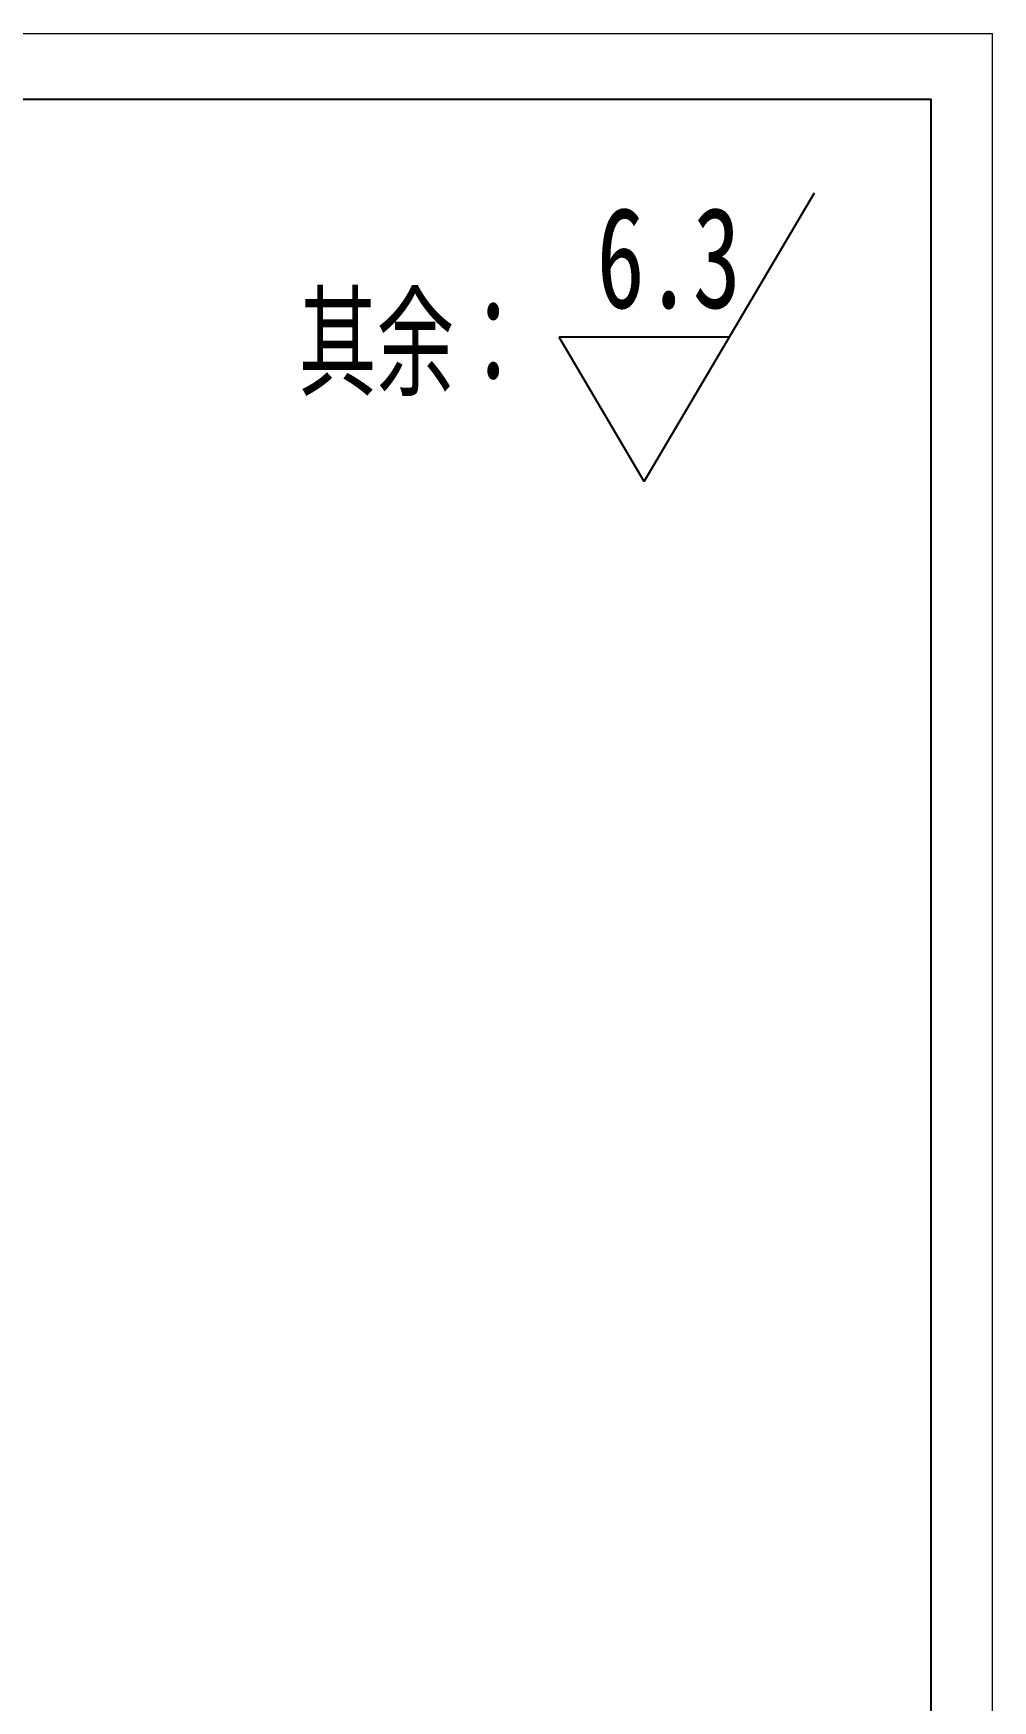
# Model space of a CAD drawing. Header units: millimetres. Extents: x 0 to 297, y 0 to 210.
# Drawn here: x 230.5 to 297, y 94.4 to 210 of the extents above; entities that cross this region are included whole.
import ezdxf

# ---------------------------------------------------------------- set-up
doc = ezdxf.new("R2010")
doc.units = ezdxf.units.MM
doc.layers.add('标注层', color=3, linetype='Continuous')
doc.styles.add('SLDTEXTSTYLE0', font='TXT', dxfattribs={"width": 0.7, "bigfont": 'bigfont'})
doc.styles.add('SLDTEXTSTYLE1', font='TXT', dxfattribs={"width": 0.7})

# ---------------------------------------------------------------- blocks, each defined once
blk = doc.blocks.new('SW_SFSYMBOL_0')
at = {"layer": '标注层', "color": 0}
for p, q in [((3.3, -10), (15.1, 10)), ((3.3, -10), (-2.6, 0)), ((9.2, 0), (-2.6, 0))]:
    blk.add_line(p, q, dxfattribs=at)
at = {"layer": '标注层', "color": 0, "insert": (0, 9.02), "char_height": 7, "attachment_point": 1, "style": 'SLDTEXTSTYLE1'}
blk.add_mtext('6.3', dxfattribs=at)

msp = doc.modelspace()

# ---------------------------------------------------------------- linework, layer by layer
at = {"color": 1, "linetype": 'Continuous', "lineweight": 18}
for p in [(-0.006573, 209.99938), (296.993427, -0.00062)]:
    msp.add_line(p, (296.993427, 209.99938), dxfattribs=at)
at = {"color": 190, "linetype": 'Continuous', "lineweight": 25}
for p in [(25.726191, 205.430028), (292.726191, 6.430028)]:
    msp.add_line(p, (292.726191, 205.430028), dxfattribs=at)

# ---------------------------------------------------------------- block references
at = {"layer": '标注层'}
msp.add_blockref('SW_SFSYMBOL_0', (269.543351, 188.941413), dxfattribs=at)

# ---------------------------------------------------------------- texts
at = {"layer": '标注层', "insert": (248.905964, 191.84906), "char_height": 7, "attachment_point": 1, "style": 'SLDTEXTSTYLE0'}
msp.add_mtext('\\M+191B4\\M+1975D\\M+18146', dxfattribs=at)

doc.saveas('drawing.dxf')
